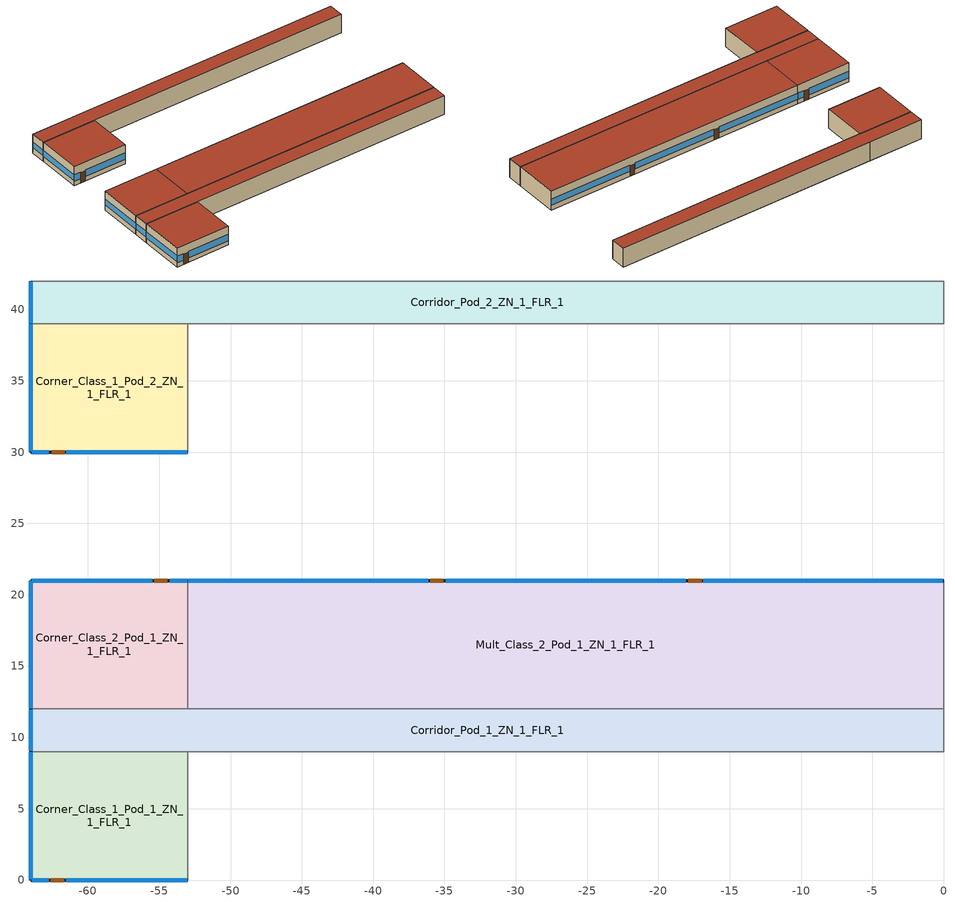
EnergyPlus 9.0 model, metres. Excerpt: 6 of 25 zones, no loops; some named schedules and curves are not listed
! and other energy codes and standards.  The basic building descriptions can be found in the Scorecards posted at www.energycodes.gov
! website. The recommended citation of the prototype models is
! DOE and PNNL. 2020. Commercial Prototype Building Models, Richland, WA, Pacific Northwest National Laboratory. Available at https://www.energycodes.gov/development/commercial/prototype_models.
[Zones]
Corner_Class_1_Pod_1_ZN_1_FLR_1
 floor ground (Corner_Class_1_Pod_1_ZN_1_FLR_1_Floor_Ffactor): -64,9 -53,9 -53,0 -64,0 z0
 wall outside (nonres_ext_wall): -64,9 -64,0 -53,0 z0:4
 wall to Mult_Class_1_Pod_1_ZN_1_FLR_1 (int_wall): -53,0 -53,9 z0:4
 wall to Corridor_Pod_1_ZN_1_FLR_1 (int_wall): -53,9 -64,9 z0:4
 window (NonresWindow_U_0.39_SHGC_0.4): -64,8.95 -64,0.05 z1.1:2.31; -63.95,0 -62.73,0 / -61.51,0 -53.05,0 z0.92:2.29
 door (Swinging Door_con): -62.59,0 -61.68,0 z0:2.13
 roof outside (nonres_roof): -64,0 -53,0 -53,9 -64,9 z4
Corridor_Pod_1_ZN_1_FLR_1
 floor ground (Corridor_Pod_1_ZN_1_FLR_1_Floor_Ffactor): -64,12 0,12 0,9 -64,9 z0
 wall outside (nonres_ext_wall): -64,12 -64,9 z0:4
 wall to Mult_Class_1_Pod_1_ZN_1_FLR_1 (int_wall): -53,9 0,9 z0:4
 wall to Main_Corridor_ZN_1_FLR_1 (int_wall): 0,9 0,12 z0:4
 wall to Mult_Class_2_Pod_1_ZN_1_FLR_1 (int_wall): 0,12 -53,12 z0:4
 wall to Corner_Class_2_Pod_1_ZN_1_FLR_1 (int_wall): -53,12 -64,12 z0:4
 window (NonresWindow_U_0.39_SHGC_0.4): -64,11.95 -64,9.05 z1.1:2.34
 roof outside (nonres_roof): -64,9 0,9 0,12 -64,12 z4
Corner_Class_2_Pod_1_ZN_1_FLR_1
 floor ground (Corner_Class_2_Pod_1_ZN_1_FLR_1_Floor_Ffactor): -64,21 -53,21 -53,12 -64,12 z0
 wall outside (nonres_ext_wall): -53,21 -64,21 -64,12 z0:4
 wall to Mult_Class_2_Pod_1_ZN_1_FLR_1 (int_wall): -53,12 -53,21 z0:4
 window (NonresWindow_U_0.39_SHGC_0.4): -64,20.95 -64,12.05 z1.1:2.31; -53.05,21 -54.27,21 / -55.49,21 -63.95,21 z0.92:2.29
 door (Swinging Door_con): -54.43,21 -55.34,21 z0:2.13
 roof outside (nonres_roof): -64,12 -53,12 -53,21 -64,21 z4
Mult_Class_2_Pod_1_ZN_1_FLR_1
 floor ground (Mult_Class_2_Pod_1_ZN_1_FLR_1_Floor_Ffactor): -53,21 0,21 0,12 -53,12 z0
 wall outside (nonres_ext_wall): 0,21 -53,21 z0:4
 wall to Main_Corridor_ZN_1_FLR_1 (int_wall): 0,12 0,21 z0:4
 window (NonresWindow_U_0.39_SHGC_0.4): -0.05,21 -16.87,21 / -18.09,21 -34.91,21 / -36.13,21 -52.95,21 z1.03:2.29
 door (Swinging Door_con): -16.98,21 -17.89,21 / -35.09,21 -36.01,21 z0:2.13
 roof outside (nonres_roof): -53,12 0,12 0,21 -53,21 z4
Corner_Class_1_Pod_2_ZN_1_FLR_1
 floor ground (Corner_Class_1_Pod_2_ZN_1_FLR_1_Floor_Ffactor): -64,39 -53,39 -53,30 -64,30 z0
 wall outside (nonres_ext_wall): -64,39 -64,30 -53,30 z0:4
 wall to Mult_Class_1_Pod_2_ZN_1_FLR_1 (int_wall): -53,30 -53,39 z0:4
 wall to Corridor_Pod_2_ZN_1_FLR_1 (int_wall): -53,39 -64,39 z0:4
 window (NonresWindow_U_0.39_SHGC_0.4): -64,38.95 -64,30.05 z1.1:2.31; -63.95,30 -62.73,30 / -61.51,30 -53.05,30 z0.92:2.29
 door (Swinging Door_con): -62.53,30 -61.62,30 z0:2.13
 roof outside (nonres_roof): -64,30 -53,30 -53,39 -64,39 z4
Corridor_Pod_2_ZN_1_FLR_1
 floor ground (Corridor_Pod_2_ZN_1_FLR_1_Floor_Ffactor): -64,42 0,42 0,39 -64,39 z0
 wall outside (nonres_ext_wall): -64,42 -64,39 z0:4
 wall to Mult_Class_1_Pod_2_ZN_1_FLR_1 (int_wall): -53,39 0,39 z0:4
 wall to Main_Corridor_ZN_1_FLR_1 (int_wall): 0,39 0,42 z0:4
 wall to Mult_Class_2_Pod_2_ZN_1_FLR_1 (int_wall): 0,42 -53,42 z0:4
 wall to Corner_Class_2_Pod_2_ZN_1_FLR_1 (int_wall): -53,42 -64,42 z0:4
 window (NonresWindow_U_0.39_SHGC_0.4): -64,41.95 -64,39.05 z1.1:2.34
 roof outside (nonres_roof): -64,39 0,39 0,42 -64,42 z4
[Building]
SchoolPrimary: North Axis {deg}=0; Terrain=City; Loads Convergence Tolerance Value=0.04; Temperature Convergence Tolerance Value {deltaC}=0.2; Solar Distribution=FullInteriorAndExterior; Maximum Number of Warmup Days=25; Minimum Number of Warmup Days=6
[Site:Location]
Site:Location=Seattle Seattle Tacoma Intl A_WA_USA Design_Conditions; Latitude {N+ S-}=47.47; Longitude {W- E+}=-122.32; Time Zone Relative to GMT {GMT+/-}=-8; Elevation {m}=122
[SizingPeriod:DesignDay] Day of Month=21; Dry-Bulb Temperature Range Modifier Type=DefaultMultipliers; Humidity Condition Type=Wetbulb; Barometric Pressure {Pa}=99868; Rain {Yes/No}=No; Snow on ground {Yes/No}=No; Daylight Savings Time Indicator=No
Name | Month | Day Type | Maximum Dry-Bulb Temperature {C} | Daily Dry-Bulb Temperature Range {C} | Wetbulb at Maximum Dry-Bulb {C} | Wind Speed {m/s} design conditions vs. traditional 6.71 m/s (15 mph) | Wind Direction {Degrees; N=0, S=180} | Solar Model Indicator | Clearness {0.0 to 1.1} | Wind Speed {m/s} design conditions vs. traditional 3.35 m/s (7mph) | ASHRAE Clear Sky Optical Depth for Beam Irradiance (taub) | ASHRAE Clear Sky Optical Depth for Diffuse Irradiance (taud)
Seattle Seattle Tacoma Intl A Ann Htg 99.6% Condns DB | 12 | WinterDesignDay | -4.2 | 0 | -4.2 | 4.3 | 20 | ASHRAEClearSky | 0
Seattle Seattle Tacoma Intl A Ann Clg .4% Condns DB=>MWB | 8 | SummerDesignDay | 29.4 | 10.4 | 18.3 |  | 350 | ASHRAETau |  | 4.2 | 0.352 | 2.561
[Site:WaterMainsTemperature]
Calculation Method=Correlation; Annual average outdoor air temperature {C}=11.2167; Maximum difference in monthly average outdoor air temperatures {C}=14.3
[Site:GroundTemperature:FCfactorMethod]
January Ground Temperature {C}=11.4; February Ground Temperature {C}=8.1; March Ground Temperature {C}=5.4; April Ground Temperature {C}=4.5; May Ground Temperature {C}=5.8; June Ground Temperature {C}=8.3; July Ground Temperature {C}=10.9; August Ground Temperature {C}=13; September Ground Temperature {C}=15.6; October Ground Temperature {C}=17.7; November Ground Temperature {C}=18.8; December Ground Temperature {C}=15.1
[Material:NoMass]
Opaque Door panel_con: MediumRough, 0.478063, 0.9, 0.7, 0.7
Nonres_Roof_Insulation: MediumSmooth, 5.30668, 0.9, 0.7, 0.7
Nonres_Exterior_Wall_Insulation: MediumSmooth, 2.368, 0.9, 0.7, 0.7
[Construction]
Swinging Door_con: Opaque Door panel_con
InteriorFurnishings: Std Wood 6inch
int_wall: G01 13mm gypsum board, G01 13mm gypsum board
nonres_roof: F13 Built-up roofing, Nonres_Roof_Insulation, F08 Metal surface
nonres_ext_wall: F07 25mm stucco, G01 16mm gypsum board, Nonres_Exterior_Wall_Insulation, G01 16mm gypsum board
NonresWindow_U_0.39_SHGC_0.4: Nonres Window Glazing Layer
[Material]
Name | Roughness | Thickness {m} | Conductivity {W/m-K} | Density {kg/m3} | Specific Heat {J/kg-K} | Thermal Absorptance | Solar Absorptance | Visible Absorptance | Absorptance:Thermal | Absorptance:Solar | Absorptance:Visible
Std Wood 6inch | MediumSmooth | 0.15 | 0.12 | 540 | 1210 | 0.9 | 0.7 | 0.7
F07 25mm stucco | Smooth | 0.0254 | 0.72 | 1856 | 840 | 0.9 | 0.7 | 0.7
F08 Metal surface | Smooth | 0.0008 | 45.28 | 7824 | 500
F13 Built-up roofing | Rough | 0.0095 | 0.16 | 1120 | 1460 |  |  |  | 0.9 | 0.77
G01 13mm gypsum board | Smooth | 0.0127 | 0.16 | 800 | 1090 |  |  |  | 0.9 | 0.7 | 0.5
G01 16mm gypsum board | MediumSmooth | 0.0159 | 0.16 | 800 | 1090
[WindowMaterial:SimpleGlazingSystem]
Nonres Window Glazing Layer: U-Factor {W/m2-K}=2.21452; Solar Heat Gain Coefficient=0.4; Visible Transmittance=0.4
[Construction:FfactorGroundFloor] F-Factor=0.93474
Name | Area | PerimeterExposed
Corner_Class_1_Pod_1_ZN_1_FLR_1_Floor_Ffactor; Corner_Class_2_Pod_1_ZN_1_FLR_1_Floor_Ffactor; Corner_Class_1_Pod_2_ZN_1_FLR_1_Floor_Ffactor | 99 | 20
Corridor_Pod_1_ZN_1_FLR_1_Floor_Ffactor; Corridor_Pod_2_ZN_1_FLR_1_Floor_Ffactor | 192 | 3
Mult_Class_2_Pod_1_ZN_1_FLR_1_Floor_Ffactor | 477 | 53
[Zone] Type=1; Multiplier=1; Ceiling Height {m}=4; Floor Area {m2}=autocalculate; Part of Total Floor Area=Yes
Name | Volume {m3}
Corner_Class_1_Pod_1_ZN_1_FLR_1; Corner_Class_2_Pod_1_ZN_1_FLR_1; Corner_Class_1_Pod_2_ZN_1_FLR_1 | 396
Corridor_Pod_1_ZN_1_FLR_1; Corridor_Pod_2_ZN_1_FLR_1 | 768
Mult_Class_2_Pod_1_ZN_1_FLR_1 | 1908
[InternalMass] Construction=InteriorFurnishings
Name | Zone | Surface Area {m2}
Corner_Class_1_Pod_1_ZN_1_FLR_1_InternalMass_1 | Corner_Class_1_Pod_1_ZN_1_FLR_1 | 198
Corridor_Pod_1_ZN_1_FLR_1_InternalMass_1 | Corridor_Pod_1_ZN_1_FLR_1 | 384
Corner_Class_2_Pod_1_ZN_1_FLR_1_InternalMass_1 | Corner_Class_2_Pod_1_ZN_1_FLR_1 | 198
Mult_Class_2_Pod_1_ZN_1_FLR_1_InternalMass_1 | Mult_Class_2_Pod_1_ZN_1_FLR_1 | 954
Corner_Class_1_Pod_2_ZN_1_FLR_1_InternalMass_1 | Corner_Class_1_Pod_2_ZN_1_FLR_1 | 198
Corridor_Pod_2_ZN_1_FLR_1_InternalMass_1 | Corridor_Pod_2_ZN_1_FLR_1 | 384
[People] Number of People Schedule=BLDG_OCC_SCH; Fraction Radiant=0.3; Sensible Heat Fraction=AUTOCALCULATE; Activity Level Schedule=ACTIVITY_SCH; Enable ASHRAE 55 Comfort Warnings=No; Mean Radiant Temperature Calculation Type=ZoneAveraged; Work Efficiency Schedule=WORK_EFF_SCH; Clothing Insulation Calculation Method=ClothingInsulationSchedule; Clothing Insulation Schedule=CLOTHING_SCH; Air Velocity Schedule=AIR_VELO_SCH; Thermal Comfort Model 1 Type=FANGER
Name | Zone or ZoneList | Number of People Calculation Method | Zone Floor Area per Person {m2/person} | Number of People
Corner_Class_1_Pod_1_ZN_1_FLR_1 | Corner_Class_1_Pod_1_ZN_1_FLR_1 | Area/Person | 3.716
Corridor_Pod_1_ZN_1_FLR_1 | Corridor_Pod_1_ZN_1_FLR_1 | People |  | 0
Corner_Class_2_Pod_1_ZN_1_FLR_1 | Corner_Class_2_Pod_1_ZN_1_FLR_1 | Area/Person | 3.716
Mult_Class_2_Pod_1_ZN_1_FLR_1 | Mult_Class_2_Pod_1_ZN_1_FLR_1 | Area/Person | 3.716
Corner_Class_1_Pod_2_ZN_1_FLR_1 | Corner_Class_1_Pod_2_ZN_1_FLR_1 | Area/Person | 3.716
Corridor_Pod_2_ZN_1_FLR_1 | Corridor_Pod_2_ZN_1_FLR_1 | People |  | 0
[Lights] Design Level Calculation Method=Watts/Area; Return Air Fraction=0; Fraction Radiant=0.37; Fraction Visible=0.2; Fraction Replaceable=1; Return Air Fraction Calculated from Plenum Temperature=No
Name | Zone or ZoneList | Schedule | Watts per Zone Floor Area {W/m2}
Corner_Class_1_Pod_1_ZN_1_FLR_1_Lights | Corner_Class_1_Pod_1_ZN_1_FLR_1 | BLDG_LIGHT_CLASSROOM_SCH | 12.0125
Corridor_Pod_1_ZN_1_FLR_1_Lights | Corridor_Pod_1_ZN_1_FLR_1 | BLDG_LIGHT_CORRIDOR_SCH | 6.39376
Corner_Class_2_Pod_1_ZN_1_FLR_1_Lights | Corner_Class_2_Pod_1_ZN_1_FLR_1 | BLDG_LIGHT_CLASSROOM_SCH | 12.0125
Mult_Class_2_Pod_1_ZN_1_FLR_1_Lights | Mult_Class_2_Pod_1_ZN_1_FLR_1 | BLDG_LIGHT_CLASSROOM_SCH | 12.0125
Corner_Class_1_Pod_2_ZN_1_FLR_1_Lights | Corner_Class_1_Pod_2_ZN_1_FLR_1 | BLDG_LIGHT_CLASSROOM_SCH | 12.0125
Corridor_Pod_2_ZN_1_FLR_1_Lights | Corridor_Pod_2_ZN_1_FLR_1 | BLDG_LIGHT_CORRIDOR_SCH | 6.39376
[ElectricEquipment] Schedule=BLDG_EQUIP_SCH; Design Level Calculation Method=EquipmentLevel; Fraction Latent=0; Fraction Radiant=0.5; Fraction Lost=0
Name | Zone or ZoneList | Design Level {W}
Corner_Class_1_Pod_1_ZN_1_FLR_1_PlugMisc_Equip | Corner_Class_1_Pod_1_ZN_1_FLR_1 | 1485
Corridor_Pod_1_ZN_1_FLR_1_PlugMisc_Equip | Corridor_Pod_1_ZN_1_FLR_1 | 768
Corner_Class_2_Pod_1_ZN_1_FLR_1_PlugMisc_Equip | Corner_Class_2_Pod_1_ZN_1_FLR_1 | 1485
Mult_Class_2_Pod_1_ZN_1_FLR_1_PlugMisc_Equip | Mult_Class_2_Pod_1_ZN_1_FLR_1 | 7155
Corner_Class_1_Pod_2_ZN_1_FLR_1_PlugMisc_Equip | Corner_Class_1_Pod_2_ZN_1_FLR_1 | 1485
Corridor_Pod_2_ZN_1_FLR_1_PlugMisc_Equip | Corridor_Pod_2_ZN_1_FLR_1 | 768
[Daylighting:Controls] Daylighting Method=SplitFlux; Lighting Control Type=Continuous; Minimum Input Power Fraction for Continuous or ContinuousOff Dimming Control=0.3; Minimum Light Output Fraction for Continuous or ContinuousOff Dimming Control=0.15; Number of Stepped Control Steps=3; Probability Lighting will be Reset When Needed in Manual Stepped Control=1; Glare Calculation Azimuth Angle of View Direction Clockwise from Zone y-Axis {deg}=180; Maximum Allowable Discomfort Glare Index=22; Illuminance Setpoint at Reference Point 1 {lux}=377; Illuminance Setpoint at Reference Point 2 {lux}=377
Name | Zone | Glare Calculation Daylighting Reference Point | Daylighting Reference Point 1 | Fraction of Zone Controlled by Reference Point 1 | Daylighting Reference Point 2 | Fraction of Zone Controlled by Reference Point 2
Corner_Class_1_Pod_1_ZN_1_FLR_1_DaylCtrl | Corner_Class_1_Pod_1_ZN_1_FLR_1 | Corner_Class_1_Pod_1_ZN_1_FLR_1_DaylRefPt1 | Corner_Class_1_Pod_1_ZN_1_FLR_1_DaylRefPt1 | 0.22 | Corner_Class_1_Pod_1_ZN_1_FLR_1_DaylRefPt2 | 0.22
Corner_Class_2_Pod_1_ZN_1_FLR_1_DaylCtrl | Corner_Class_2_Pod_1_ZN_1_FLR_1 | Corner_Class_2_Pod_1_ZN_1_FLR_1_DaylRefPt1 | Corner_Class_2_Pod_1_ZN_1_FLR_1_DaylRefPt1 | 0.22 | Corner_Class_2_Pod_1_ZN_1_FLR_1_DaylRefPt2 | 0.22
Mult_Class_2_Pod_1_ZN_1_FLR_1_DaylCtrl | Mult_Class_2_Pod_1_ZN_1_FLR_1 | Mult_Class_2_Pod_1_ZN_1_FLR_1_DaylRefPt1 | Mult_Class_2_Pod_1_ZN_1_FLR_1_DaylRefPt1 | 0.28 | Mult_Class_2_Pod_1_ZN_1_FLR_1_DaylRefPt2 | 0
Corner_Class_1_Pod_2_ZN_1_FLR_1_DaylCtrl | Corner_Class_1_Pod_2_ZN_1_FLR_1 | Corner_Class_1_Pod_2_ZN_1_FLR_1_DaylRefPt1 | Corner_Class_1_Pod_2_ZN_1_FLR_1_DaylRefPt1 | 0.22 | Corner_Class_1_Pod_2_ZN_1_FLR_1_DaylRefPt2 | 0.22
[ZoneInfiltration:DesignFlowRate] Schedule=INFIL_SCH_PNNL; Design Flow Rate Calculation Method=Flow/ExteriorArea; Constant Term Coefficient=0; Temperature Term Coefficient=0; Velocity Term Coefficient=0.224; Velocity Squared Term Coefficient=0
Name | Zone or ZoneList | Flow per Exterior Surface Area {m3/s-m2}
Corner_Class_1_Pod_1_ZN_1_FLR_1_Infiltration | Corner_Class_1_Pod_1_ZN_1_FLR_1 | 0.000254325
Corridor_Pod_1_ZN_1_FLR_1_Infiltration | Corridor_Pod_1_ZN_1_FLR_1 | 3.35686e-05
Corner_Class_2_Pod_1_ZN_1_FLR_1_Infiltration | Corner_Class_2_Pod_1_ZN_1_FLR_1 | 0.000254325
Mult_Class_2_Pod_1_ZN_1_FLR_1_Infiltration | Mult_Class_2_Pod_1_ZN_1_FLR_1 | 0.00017524
Corner_Class_1_Pod_2_ZN_1_FLR_1_Infiltration | Corner_Class_1_Pod_2_ZN_1_FLR_1 | 0.000254325
Corridor_Pod_2_ZN_1_FLR_1_Infiltration | Corridor_Pod_2_ZN_1_FLR_1 | 3.35686e-05
[Exterior:Lights] Control Option=AstronomicalClock
Name | Schedule | Design Level {W}
Exterior_Lights_a | Exterior_lighting_schedule_a | 113
Exterior_Lights_b | Exterior_lighting_schedule_b | 3231.38
[AvailabilityManager:NightCycle] Applicability Schedule=Always_On; Fan Schedule=HVACOperationSchd; Control Type=CycleOnAny; Thermostat Tolerance {deltaC}=1; Cycling Run Time Control Type=FixedRunTime; Cycling Run Time {s}=1800
VAV_POD_1 Availability Manager; VAV_POD_2 Availability Manager; VAV_POD_3 Availability Manager; VAV_OTHER Availability Manager; PSZ-AC_2:5 Availability Manager; PSZ-AC_1:6 Availability Manager; PSZ-AC_2:7 Availability Manager
[Refrigeration:CompressorRack] Heat Rejection Location=ZONE; Design Condenser Fan Power {W}=350; Condenser Type=AIRCOOLED
Name | Design Compressor Rack COP {W/W} | Compressor Rack COP Function of Temperature Curve | Condenser Fan Power Function of Temperature Curve | Refrigeration Case Name or WalkIn Name or CaseAndWalkInList
RACK1 | 1.5 | RACK1_RackCOPfTCurve | RACK1_RackCondFanCurve2 | RACK1CaseList
RACK2 | 3 | RACK2_RackCOPfTCurve |  | RACK2CaseList
[EnergyManagementSystem:Sensor]
Name | Output:Variable or Output:Meter
Facility_Int_LTG | InteriorLights:Electricity
OAT_F | Site Outdoor Air Drybulb Temperature
[EnergyManagementSystem:GlobalVariable]
Wired_LTG
BoilerType; CapRated; EtRated; PLRx; Ecx; SkinLossRate
[EnergyManagementSystem:Program]
Transformer_Load_Prog: SET Wired_LTG = Facility_Int_LTG*0.0119
SetBoilerPar: SET CapRated =  248101.36; SET EtRated =  0.8; SET CapRated = (CapRated *3.412)/1000; SET SkinLossRate = 0.02; SET BoilerType = 1; IF BoilerType  == 1; IF CapRated >10000; SET PLRx = 0.2; ELSEIF CapRated >5000; SET PLRx = 0.25; ELSEIF CapRated >1000; SET PLRx = 0.33; ELSE; SET BoilerType = 2; SET PLRx = 0.2; ENDIF; ELSE; SET PLRx = 0.2; ENDIF; IF BoilerType == 1; SET CurveX = 0.975 + 0.305 * PLRx - 0.527 * (PLRx^2) + 0.249 * (PLRx^3); ELSE; SET CurveX = 0.907 + 0.320 * PLRx - 0.420 * (PLRx^2) + 0.193 * (PLRx^3); ENDIF; SET LoadX = CapRated * PLRx; SET Etx = CurveX * EtRated; SET InputEx = LoadX/Etx; SET SkinEx = CapRated * SkinLossRate; SET Ecx = (LoadX + SkinEx)/InputEx
SetBoilerCurve: IF BoilerPLR >= PLRx; IF BoilerType == 1; SET BoilerCurve = 0.975 + 0.305*BoilerPLR - 0.527*(BoilerPLR^2) + 0.249*(BoilerPLR^3); ELSE; SET BoilerCurve = 0.907 + 0.320*BoilerPLR - 0.420*(BoilerPLR^2) + 0.193*(BoilerPLR^3); ENDIF; ELSE; IF BoilerPLR == 0; SET BoilerCurve = NULL; ELSE; IF BoilerPLR <0.05; SET BoilerCurve = (0.05/(0.05 + SkinLossRate)) * (Ecx/EtRated); ELSE; SET BoilerCurve = (BoilerPLR/(BoilerPLR + SkinLossRate)) * (Ecx/EtRated); ENDIF; ENDIF; ENDIF
[EnergyManagementSystem:ProgramCallingManager]
Transformer_Load_Prog_Manager: AfterPredictorAfterHVACManagers; Transformer_Load_Prog
BoilerParManager: BeginNewEnvironment; SetBoilerPar
BoilerCurveManager: InsideHVACSystemIterationLoop; SetBoilerCurve
[EnergyManagementSystem:OutputVariable]
Wired_LTG: EMS Variable=Wired_LTG; Type of Data in Variable=Summed; Update Frequency=ZoneTimeStep
[ElectricLoadCenter:Transformer]
Transformer 1: Availability Schedule=Always_On; Transformer Usage=PowerInFromGrid; Rated Capacity {VA}=112500; Phase=3; Conductor Material=Aluminum; Full Load Temperature Rise {C}=150; Fraction of Eddy Current Losses=0.1; Performance Input Method=NominalEfficiency; Nameplate Efficiency=0.982; Per Unit Load for Nameplate Efficiency=0.35; Reference Temperature for Nameplate Efficiency {C}=75; Consider Transformer Loss for Utility Cost=Yes; Meter 1=Wired_LTG_Electricity; Meter 2=InteriorEquipment:Electricity
[EnergyManagementSystem:Actuator]
BoilerCurve: Actuated Component Unique=HEATSYS1 BOILER EFFICIENCY CURVE; Actuated Component Type=Curve; Actuated Component Control Type=Curve Result
[Schedule:Compact]
BLDG_LIGHT_CLASSROOM_SCH: Through: 6/30, For: Weekdays, Until: 7:00, 0.1773, Until: 8:00, 0.9, Until: 21:00, 0.612, Until: 24:00, 0.1773, For: SummerDesignDay, Until: 24:00, 1, For: WinterDesignDay, Until: 24:00, 0, For: WeekEnds Holidays AllOtherDays, Until: 24:00, 0.1773, Through: 9/1, For: Weekdays, Until: 8:00, 0.1773, Until: 20:00, 0.34, Until: 21:00, 0.120564, Until: 24:00, 0.1773, For: SummerDesignDay, Until: 24:00, 1, For: WinterDesignDay, Until: 24:00, 0, For: WeekEnds Holidays AllOtherDays, Until: 24:00, 0.1773, Through: 12/31, For: Weekdays, Until: 7:00, 0.1773, Until: 8:00, 0.9, Until: 21:00, 0.612, Until: 24:00, 0.1773, For: SummerDesignDay, Until: 24:00, 1, For: WinterDesignDay, Until: 24:00, 0, For: WeekEnds Holidays AllOtherDays, Until: 24:00, 0.1773
BLDG_LIGHT_CORRIDOR_SCH: Through: 6/30, For: Weekdays, Until: 7:00, 0.1773, Until: 21:00, 0.9, Until: 24:00, 0.1773, For: SummerDesignDay, Until: 24:00, 1, For: WinterDesignDay, Until: 24:00, 0, For: WeekEnds Holidays AllOtherDays, Until: 24:00, 0.1773, Through: 9/1, For: Weekdays, Until: 8:00, 0.1773, Until: 20:00, 0.5, Until: 24:00, 0.1773, For: SummerDesignDay, Until: 24:00, 1, For: WinterDesignDay, Until: 24:00, 0, For: WeekEnds Holidays AllOtherDays, Until: 24:00, 0.1773, Through: 12/31, For: Weekdays, Until: 7:00, 0.1773, Until: 21:00, 0.9, Until: 24:00, 0.1773, For: SummerDesignDay, Until: 24:00, 1, For: WinterDesignDay, Until: 24:00, 0, For: WeekEnds Holidays AllOtherDays, Until: 24:00, 0.1773
BLDG_OCC_SCH: Through: 6/15, For: Weekdays, Until: 08:00, 0, Until: 16:00, 0.95, Until: 21:00, 0.15, Until: 24:00, 0, For: SummerDesignDay, Until: 08:00, 1e-09, Until: 16:00, 0.95, Until: 21:00, 0.15, Until: 24:00, 1e-09, For: WeekEnds WinterDesignDay Holidays AllOtherDays, Until: 24:00, 0, Through: 9/15, For: Weekdays, Until: 08:00, 0, Until: 16:00, 0.15, Until: 21:00, 0.15, Until: 24:00, 0, For: SummerDesignDay, Until: 08:00, 1e-09, Until: 16:00, 0.15, Until: 21:00, 0.15, Until: 24:00, 1e-09, For: WeekEnds WinterDesignDay Holidays AllOtherDays, Until: 24:00, 0, Through: 12/31, For: Weekdays, Until: 08:00, 0, Until: 16:00, 0.95, Until: 21:00, 0.15, Until: 24:00, 0, For: SummerDesignDay, Until: 08:00, 1e-09, Until: 16:00, 0.95, Until: 21:00, 0.15, Until: 24:00, 1e-09, For: WeekEnds WinterDesignDay Holidays AllOtherDays, Until: 24:00, 0
WORK_EFF_SCH: Through: 12/31, For: AllDays, Until: 24:00, 0
AIR_VELO_SCH: Through: 12/31, For: AllDays, Until: 24:00, 0.2
CLOTHING_SCH: Through: 04/30, For: AllDays, Until: 24:00, 1.1, Through: 09/30, For: AllDays, Until: 24:00, 0.6, Through: 12/31, For: AllDays, Until: 24:00, 1.1
ACTIVITY_SCH: Through: 12/31, For: AllDays, Until: 24:00, 120
